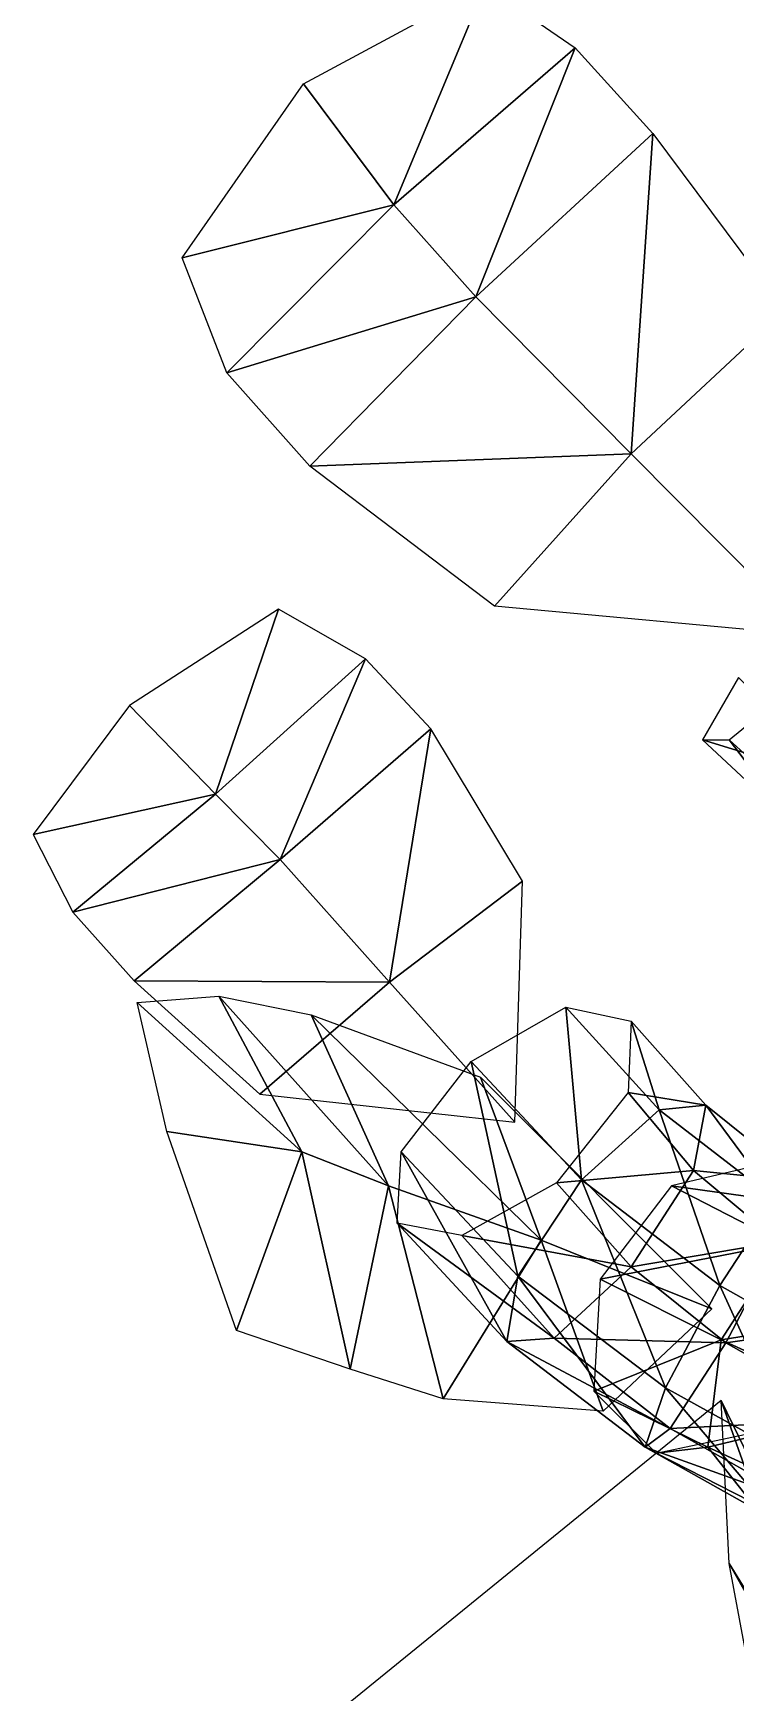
# Model space of a CAD drawing. Extents: x -6.8 to 6.8, y -29 to 29.
# Drawn here: x -2.242 to -1.112, y 1.867 to 4.536 of the extents above; entities that cross this region are included whole.
import ezdxf

# ---------------------------------------------------------------- set-up
doc = ezdxf.new("R2010")
doc.units = 0

msp = doc.modelspace()

# ---------------------------------------------------------------- linework, layer by layer
at = {"layer": 'flower_stems1', "color": 3}
for points in [[(-0.92993, 3.32733, 7.49755), (-1.10742, 3.49981, 7.54003), (-1.16546, 3.39984, 7.69256)], [(-0.98492, 3.27484, 7.84252), (-1.12243, 3.39984, 7.88006), (-1.00244, 3.49731, 7.99005)], [(-0.92993, 3.32733, 7.49755), (-1.16546, 3.39984, 7.69256), (-1.01745, 3.26232, 7.65502)], [(-1.01745, 3.26232, 7.65502), (-1.16546, 3.39984, 7.69256), (-1.12243, 3.39984, 7.88006)], [(-1.01745, 3.26232, 7.65502), (-1.12243, 3.39984, 7.88006), (-0.98492, 3.27484, 7.84252)], [(-1.35992, 2.69232, 7.60504), (-1.53747, 2.88232, 7.47003), (-1.38494, 2.96978, 7.39508)], [(-1.35992, 2.69232, 7.60504), (-1.38494, 2.96978, 7.39508), (-1.23492, 2.8048, 7.51507)], [(-1.23492, 2.8048, 7.51507), (-1.38494, 2.96978, 7.39508), (-1.27996, 2.94732, 7.23754)], [(-1.15972, 2.81231, 7.34008), (-1.27996, 2.94732, 7.23754), (-1.28497, 2.83233, 7.08508)], [(-1.23492, 2.8048, 7.51507), (-1.27996, 2.94732, 7.23754), (-1.15972, 2.81231, 7.34008)], [(-1.46246, 2.53729, 7.55505), (-1.64996, 2.7373, 7.41253), (-1.53747, 2.88232, 7.47003)], [(-1.46246, 2.53729, 7.55505), (-1.53747, 2.88232, 7.47003), (-1.35992, 2.69232, 7.60504)], [(-1.17993, 2.70733, 7.18005), (-1.28497, 2.83233, 7.08508), (-1.39996, 2.68731, 7.03002)], [(-1.15972, 2.81231, 7.34008), (-1.28497, 2.83233, 7.08508), (-1.17993, 2.70733, 7.18005)], [(-1.13745, 2.52233, 7.68756), (-1.35992, 2.69232, 7.60504), (-1.23492, 2.8048, 7.51507)], [(-1.04742, 2.65979, 7.59008), (-1.23492, 2.8048, 7.51507), (-1.15972, 2.81231, 7.34008)], [(-1.13745, 2.52233, 7.68756), (-1.23492, 2.8048, 7.51507), (-1.04742, 2.65979, 7.59008)], [(-1.00744, 2.68981, 7.40502), (-1.15972, 2.81231, 7.34008), (-1.17993, 2.70733, 7.18005)], [(-1.04742, 2.65979, 7.59008), (-1.15972, 2.81231, 7.34008), (-1.00744, 2.68981, 7.40502)], [(-1.47991, 2.43231, 7.39758), (-1.65643, 2.62231, 7.26257), (-1.64996, 2.7373, 7.41253)], [(-1.47991, 2.43231, 7.39758), (-1.64996, 2.7373, 7.41253), (-1.46246, 2.53729, 7.55505)], [(-1.17993, 2.70733, 7.18005), (-1.39996, 2.68731, 7.03002), (-1.27996, 2.5523, 7.13256)], [(-1.04241, 2.59234, 7.24255), (-1.17993, 2.70733, 7.18005), (-1.27996, 2.5523, 7.13256)], [(-0.91168, 2.63983, 7.63006), (-1.06494, 2.71783, 7.81256), (-1.21496, 2.68231, 7.70257)], [(-1.00744, 2.68981, 7.40502), (-1.17993, 2.70733, 7.18005), (-1.04241, 2.59234, 7.24255)], [(-1.27996, 2.5523, 7.13256), (-1.39996, 2.68731, 7.03002), (-1.55242, 2.60229, 7.10253)], [(-1.22497, 2.35729, 7.64508), (-1.46246, 2.53729, 7.55505), (-1.35992, 2.69232, 7.60504)], [(-1.22497, 2.35729, 7.64508), (-1.35992, 2.69232, 7.60504), (-1.13745, 2.52233, 7.68756)], [(-1.03497, 2.58984, 7.49255), (-1.21496, 2.68231, 7.70257), (-1.32995, 2.53228, 7.67254)], [(-0.91168, 2.63983, 7.63006), (-1.21496, 2.68231, 7.70257), (-1.03497, 2.58984, 7.49255)], [(-0.91992, 2.39984, 7.71728), (-1.13745, 2.52233, 7.68756), (-1.04742, 2.65979, 7.59008)], [(-1.40417, 2.43731, 7.22253), (-1.65643, 2.62231, 7.26257), (-1.47991, 2.43231, 7.39758)], [(-1.40417, 2.43731, 7.22253), (-1.55242, 2.60229, 7.10253), (-1.65643, 2.62231, 7.26257)], [(-1.27996, 2.5523, 7.13256), (-1.55242, 2.60229, 7.10253), (-1.40417, 2.43731, 7.22253)], [(-1.03497, 2.58984, 7.49255), (-1.32995, 2.53228, 7.67254), (-1.13494, 2.43481, 7.45007)], [(-1.04241, 2.59234, 7.24255), (-1.27996, 2.5523, 7.13256), (-1.12744, 2.4298, 7.19757)], [(-0.80743, 2.4873, 7.33758), (-1.03497, 2.58984, 7.49255), (-1.13494, 2.43481, 7.45007)], [(-0.82495, 2.47283, 7.27008), (-1.04241, 2.59234, 7.24255), (-1.12744, 2.4298, 7.19757)], [(-1.25744, 2.26232, 7.48254), (-1.47991, 2.43231, 7.39758), (-1.46246, 2.53729, 7.55505)], [(-1.25744, 2.26232, 7.48254), (-1.46246, 2.53729, 7.55505), (-1.22497, 2.35729, 7.64508)], [(-1.12744, 2.4298, 7.19757), (-1.27996, 2.5523, 7.13256), (-1.40417, 2.43731, 7.22253)], [(-1.13494, 2.43481, 7.45007), (-1.32995, 2.53228, 7.67254), (-1.33996, 2.35229, 7.74005)], [(-1.00744, 2.2373, 7.67004), (-1.22497, 2.35729, 7.64508), (-1.13745, 2.52233, 7.68756)], [(-1.00744, 2.2373, 7.67004), (-1.13745, 2.52233, 7.68756), (-0.91992, 2.39984, 7.71728)], [(-0.80743, 2.4873, 7.33758), (-1.13494, 2.43481, 7.45007), (-0.89495, 2.32482, 7.28753)], [(-0.82495, 2.47283, 7.27008), (-1.12744, 2.4298, 7.19757), (-0.91046, 2.30731, 7.22656)], [(-1.21746, 2.29229, 7.29754), (-1.40417, 2.43731, 7.22253), (-1.47991, 2.43231, 7.39758)], [(-1.21746, 2.29229, 7.29754), (-1.47991, 2.43231, 7.39758), (-1.25744, 2.26232, 7.48254)], [(-1.12744, 2.4298, 7.19757), (-1.40417, 2.43731, 7.22253), (-1.21746, 2.29229, 7.29754)], [(-1.13494, 2.43481, 7.45007), (-1.33996, 2.35229, 7.74005), (-1.15643, 2.26232, 7.53002)], [(-0.91046, 2.30731, 7.22656), (-1.12744, 2.4298, 7.19757), (-1.21746, 2.29229, 7.29754)], [(-0.89495, 2.32482, 7.28753), (-1.13494, 2.43481, 7.45007), (-1.15643, 2.26232, 7.53002)], [(-1.15643, 2.26232, 7.53002), (-1.33996, 2.35229, 7.74005), (-1.23992, 2.25231, 7.86755)], [(-1.03997, 2.13983, 7.51007), (-1.25744, 2.26232, 7.48254), (-1.22497, 2.35729, 7.64508)], [(-1.03997, 2.13983, 7.51007), (-1.22497, 2.35729, 7.64508), (-1.00744, 2.2373, 7.67004)], [(-0.89495, 2.32482, 7.28753), (-1.15643, 2.26232, 7.53002), (-0.93243, 2.15979, 7.37506)], [(-0.91046, 2.30731, 7.22656), (-1.21746, 2.29229, 7.29754), (-0.99993, 2.16979, 7.32507)], [(-0.99993, 2.16979, 7.32507), (-1.21746, 2.29229, 7.29754), (-1.25744, 2.26232, 7.48254)], [(-1.08746, 2.1748, 7.68505), (-1.23992, 2.25231, 7.86755), (-1.08746, 2.28479, 7.97906)], [(-0.99993, 2.16979, 7.32507), (-1.25744, 2.26232, 7.48254), (-1.03997, 2.13983, 7.51007)], [(-1.15643, 2.26232, 7.53002), (-1.23992, 2.25231, 7.86755), (-1.08746, 2.1748, 7.68505)], [(-0.93243, 2.15979, 7.37506), (-1.15643, 2.26232, 7.53002), (-1.08746, 2.1748, 7.68505)]]:
    msp.add_3dface(points, dxfattribs=at)
at = {"layer": 'flowers0', "color": 1}
for points in [[(-1.80743, 4.45483, 7.76757), (-1.51495, 4.6123, 7.79254), (-1.66192, 4.25982, 7.81756)], [(-1.66192, 4.25982, 7.81756), (-1.51495, 4.6123, 7.79254), (-1.36993, 4.51232, 7.83007)], [(-1.66192, 4.25982, 7.81756), (-1.36993, 4.51232, 7.83007), (-1.52996, 4.1123, 7.80755)], [(-1.52996, 4.1123, 7.80755), (-1.36993, 4.51232, 7.83007), (-1.24493, 4.37481, 7.84503)], [(-1.66192, 4.25982, 7.81756), (-2.00244, 4.1748, 7.64007), (-1.80743, 4.45483, 7.76757)], [(-1.52996, 4.1123, 7.80755), (-1.24493, 4.37481, 7.84503), (-1.27996, 3.8598, 7.78753)], [(-1.27996, 3.8598, 7.78753), (-1.24493, 4.37481, 7.84503), (-1.03247, 4.08984, 7.85003)], [(-1.66192, 4.25982, 7.81756), (-1.93072, 3.9898, 7.67504), (-2.00244, 4.1748, 7.64007)], [(-1.52996, 4.1123, 7.80755), (-1.93072, 3.9898, 7.67504), (-1.66192, 4.25982, 7.81756)], [(-1.79742, 3.83984, 7.68005), (-1.93072, 3.9898, 7.67504), (-1.52996, 4.1123, 7.80755)], [(-1.79742, 3.83984, 7.68005), (-1.52996, 4.1123, 7.80755), (-1.27996, 3.8598, 7.78753)], [(-1.27996, 3.8598, 7.78753), (-1.03247, 4.08984, 7.85003), (-0.98992, 3.56732, 7.75006)], [(-1.49993, 3.6148, 7.70507), (-1.79742, 3.83984, 7.68005), (-1.27996, 3.8598, 7.78753)], [(-0.98992, 3.56732, 7.75006), (-1.49993, 3.6148, 7.70507), (-1.27996, 3.8598, 7.78753)], [(-1.94897, 3.31231, 6.95507), (-1.84747, 3.6098, 6.97503), (-2.08746, 3.45483, 6.93756)], [(-1.94897, 3.31231, 6.95507), (-1.70745, 3.52984, 6.98004), (-1.84747, 3.6098, 6.97503)], [(-1.84497, 3.20733, 7.01007), (-1.70745, 3.52984, 6.98004), (-1.94897, 3.31231, 6.95507)], [(-1.60247, 3.41729, 7.02508), (-1.70745, 3.52984, 6.98004), (-1.84497, 3.20733, 7.01007)], [(-2.08746, 3.45483, 6.93756), (-2.24243, 3.24731, 7.01007), (-1.94897, 3.31231, 6.95507)], [(-1.60247, 3.41729, 7.02508), (-1.84497, 3.20733, 7.01007), (-1.66894, 3.00982, 7.11755)], [(-1.45495, 3.1723, 7.11254), (-1.60247, 3.41729, 7.02508), (-1.66894, 3.00982, 7.11755)], [(-1.94897, 3.31231, 6.95507), (-2.24243, 3.24731, 7.01007), (-2.17871, 3.12231, 7.03253)], [(-1.94897, 3.31231, 6.95507), (-2.17871, 3.12231, 7.03253), (-1.84497, 3.20733, 7.01007)], [(-1.84497, 3.20733, 7.01007), (-2.17871, 3.12231, 7.03253), (-2.07995, 3.01232, 7.06756)], [(-1.84497, 3.20733, 7.01007), (-2.07995, 3.01232, 7.06756), (-1.66894, 3.00982, 7.11755)], [(-1.46746, 2.78479, 7.25006), (-1.45495, 3.1723, 7.11254), (-1.66894, 3.00982, 7.11755)], [(-1.66894, 3.00982, 7.11755), (-2.07995, 3.01232, 7.06756), (-1.87744, 2.82983, 7.14508)], [(-1.66894, 3.00982, 7.11755), (-1.87744, 2.82983, 7.14508), (-1.46746, 2.78479, 7.25006)], [(-1.80993, 2.7373, 8.49755), (-2.07495, 2.97705, 8.35504), (-1.94372, 2.9873, 8.23504)], [(-2.02746, 2.76983, 8.61755), (-2.07495, 2.97705, 8.35504), (-1.80993, 2.7373, 8.49755)], [(-1.80993, 2.7373, 8.49755), (-1.94372, 2.9873, 8.23504), (-1.67047, 2.68231, 8.36755)], [(-1.67047, 2.68231, 8.36755), (-1.94372, 2.9873, 8.23504), (-1.79492, 2.95733, 8.12506)], [(-1.67047, 2.68231, 8.36755), (-1.79492, 2.95733, 8.12506), (-1.42474, 2.59478, 8.12756)], [(-1.42474, 2.59478, 8.12756), (-1.79492, 2.95733, 8.12506), (-1.52246, 2.85729, 7.92504)], [(-1.42474, 2.59478, 8.12756), (-1.52246, 2.85729, 7.92504), (-1.15045, 2.4848, 7.84008)], [(-1.80993, 2.7373, 8.49755), (-1.91497, 2.44982, 8.74505), (-2.02746, 2.76983, 8.61755)], [(-1.80993, 2.7373, 8.49755), (-1.73242, 2.38732, 8.68756), (-1.91497, 2.44982, 8.74505)], [(-1.67047, 2.68231, 8.36755), (-1.73242, 2.38732, 8.68756), (-1.80993, 2.7373, 8.49755)], [(-1.58245, 2.33984, 8.56506), (-1.73242, 2.38732, 8.68756), (-1.67047, 2.68231, 8.36755)], [(-1.58245, 2.33984, 8.56506), (-1.67047, 2.68231, 8.36755), (-1.42474, 2.59478, 8.12756)], [(-1.32495, 2.31982, 8.29504), (-1.58245, 2.33984, 8.56506), (-1.42474, 2.59478, 8.12756)], [(-1.15045, 2.4848, 7.84008), (-1.32495, 2.31982, 8.29504), (-1.42474, 2.59478, 8.12756)]]:
    msp.add_3dface(points, dxfattribs=at)
at = {"layer": 'leaves2', "color": 3}
for points in [[(-1.13494, 2.33734, 3.32507), (-1.73242, 1.85229, 1.74755), (-0.92285, 1.7373, 2.74005)], [(-1.12243, 2.07482, 4.42254), (-1.13494, 2.33734, 3.32507), (-0.57745, 1.18981, 3.87005)], [(-0.57745, 1.18981, 3.87005), (-1.13494, 2.33734, 3.32507), (-0.92285, 1.7373, 2.74005)], [(-1.03497, 1.60729, 5.37005), (-1.12243, 2.07482, 4.42254), (-0.35247, 0.70983, 4.77258)], [(-0.35247, 0.70983, 4.77258), (-1.12243, 2.07482, 4.42254), (-0.57745, 1.18981, 3.87005)]]:
    msp.add_3dface(points, dxfattribs=at)

doc.saveas('drawing.dxf')
